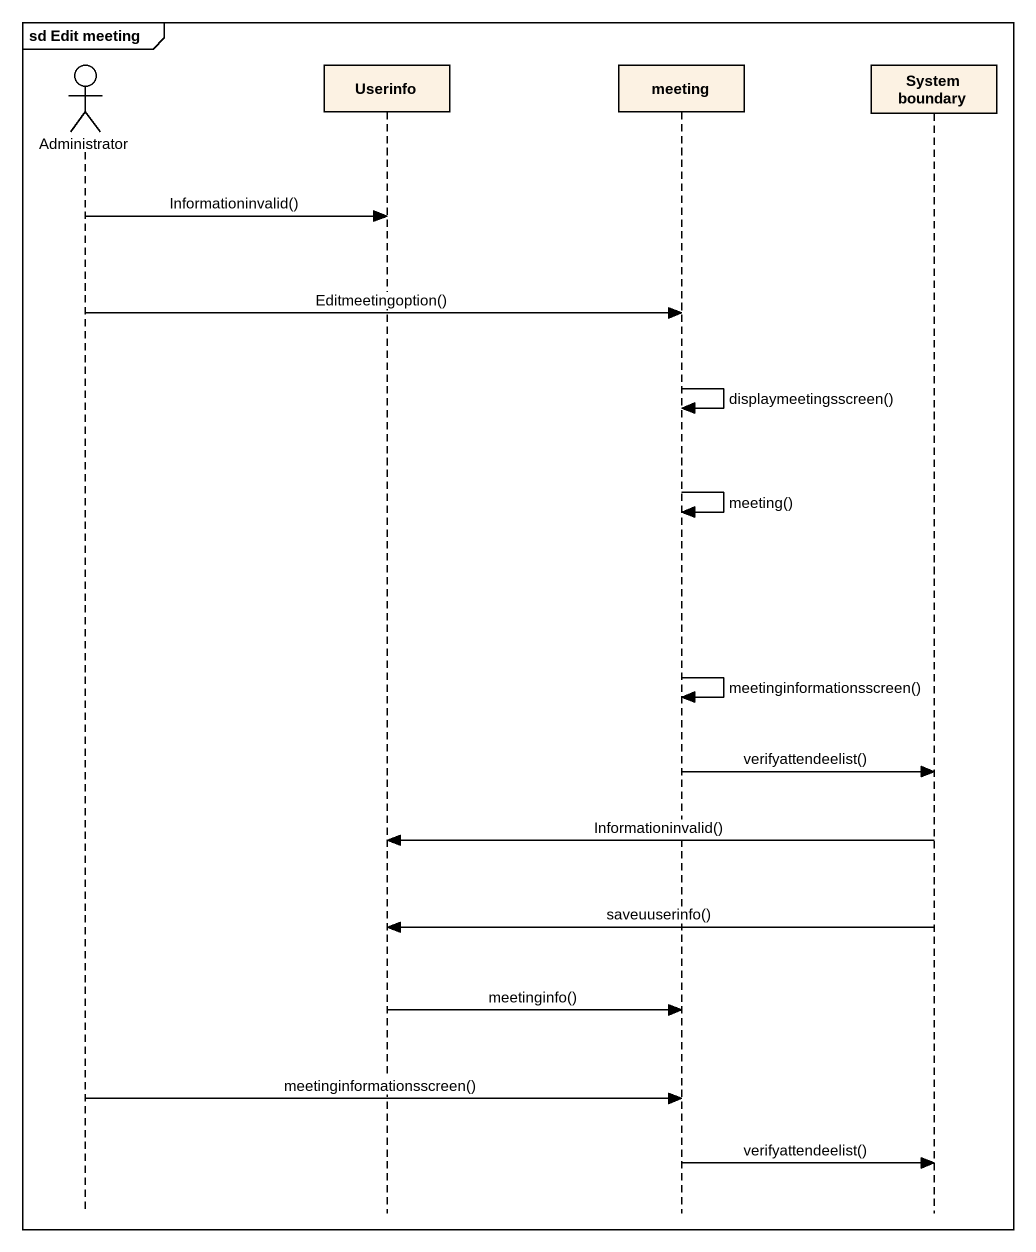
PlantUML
@startuml
mainframe sd Edit meeting
hide footbox
actor Administrator
participant Userinfo
participant meeting
participant "System boundary" as System_boundary

Administrator -> Userinfo : Informationinvalid()
Administrator -> meeting : Editmeetingoption()
meeting -> meeting : displaymeetingsscreen()
meeting -> meeting : meeting()
meeting -> meeting : meetinginformationsscreen()
meeting -> System_boundary : verifyattendeelist()
System_boundary -> Userinfo : Informationinvalid()
System_boundary -> Userinfo : saveuuserinfo()
Userinfo -> meeting : meetinginfo()
Administrator -> meeting : meetinginformationsscreen()
meeting -> System_boundary : verifyattendeelist()
@enduml
